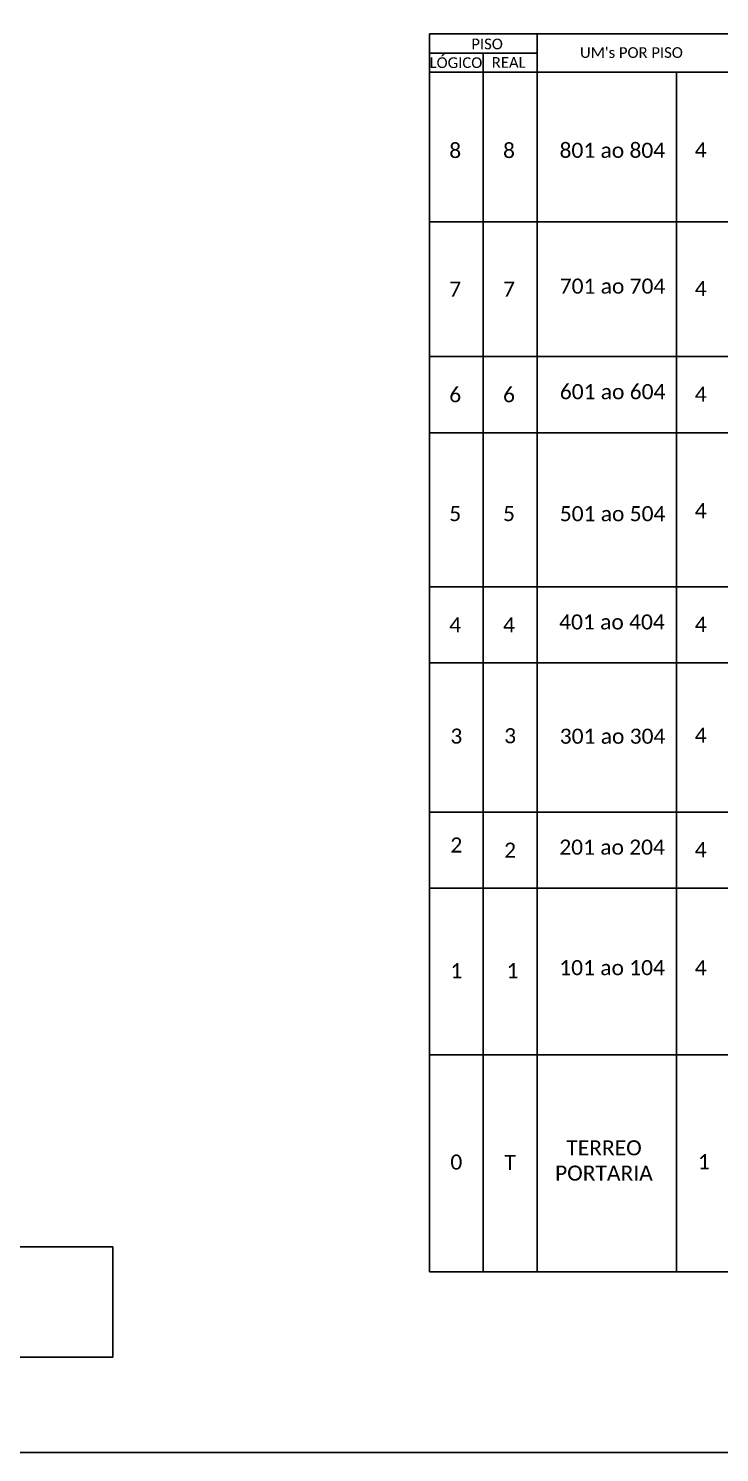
# Model space of a CAD drawing. Extents: x -4 to 1788, y 1 to 595.
# Drawn here: x 1231.1 to 1379.8, y 1.3 to 307.4 of the extents above; entities that cross this region are included whole.
import ezdxf
from ezdxf.enums import TextEntityAlignment as Align

# ---------------------------------------------------------------- set-up
doc = ezdxf.new("R2010")
doc.units = 0
doc.styles.add('WMF-Calibri0', font='calibri.ttf')

msp = doc.modelspace()

# ---------------------------------------------------------------- linework, layer by layer
at = {"color": 7}
msp.add_lwpolyline([(947.45, 595.26), (1788.45, 595.26), (1788.45, 1.26), (947.45, 1.26)], close=True, dxfattribs=at)
at = {"color": 0}
for points in [[(1593.29, 306.26), (1317.38, 306.26)], [(1340.53, 302.14), (1317.38, 302.14)]]:
    msp.add_lwpolyline(points, dxfattribs=at)
for points in [[(1317.38, 306.26), (1317.38, 40.14)], [(1340.53, 40.14), (1340.53, 306.26)], [(1328.96, 302.14), (1328.96, 40.14)], [(1317.38, 298.03), (1593.29, 298.03)], [(1370.55, 298.03), (1370.55, 40.14)], [(1317.38, 265.86), (1593.29, 265.86)], [(1317.38, 236.88), (1593.29, 236.88)], [(1317.38, 220.5), (1593.29, 220.5)], [(1317.38, 187.38), (1593.29, 187.38)], [(1317.38, 171.01), (1593.29, 171.01)], [(1317.38, 138.96), (1593.29, 138.96)], [(1317.38, 122.58), (1593.29, 122.58)], [(1317.38, 86.74), (1593.29, 86.74)], [(1317.38, 40.14), (1593.29, 40.14)]]:
    msp.add_lwpolyline(points)
msp.add_lwpolyline([(971.02, 45.46), (1249.27, 45.46), (1249.27, 21.75), (971.02, 21.75)], close=True, dxfattribs=at)

# ---------------------------------------------------------------- texts
at = {"color": 0, "style": 'WMF-Calibri0'}
for s, p in [('     PISO', (1322.35, 302.95)), ("UM's POR PISO", (1349.77, 301.1)), ('  LÓGICO', (1315.8, 298.93)), ('    REAL', (1327.56, 298.98))]:
    msp.add_text(s, height=2.3, dxfattribs=at).set_placement(p)
at = {"color": 7, "style": 'WMF-Calibri0'}
for s, p in [('801 ao 804', (1345.37, 279.62)), ('701 ao 704', (1345.41, 250.42)), ('601 ao 604', (1345.43, 227.72)), ('501 ao 504', (1345.42, 201.49)), ('401 ao 404', (1345.29, 178.22)), ('301 ao 304', (1345.42, 153.65)), ('201 ao 204', (1345.32, 129.8)), ('101 ao 104', (1345.32, 103.89)), ('TERREO', (1346.83, 65.15)), ('PORTARIA', (1344.41, 59.72))]:
    msp.add_text(s, height=3.24, dxfattribs=at).set_placement(p)
for tag, flags, p in [('8', 4, (1322.93, 281.2)), ('8', 4, (1334.5, 281.2)), ('4', 4, (1375.74, 281.31)), ('7', 4, (1322.93, 251.4)), ('7', 4, (1334.5, 251.4)), ('4', 4, (1375.74, 251.51)), ('6', 4, (1322.93, 228.69)), ('6', 4, (1334.5, 228.69)), ('4', 4, (1375.74, 228.8)), ('4', 4, (1375.74, 203.75)), ('5', 4, (1322.93, 203.13)), ('5', 4, (1334.5, 203.13)), ('4', 4, (1322.93, 179.2)), ('4', 4, (1334.5, 179.19)), ('4', 4, (1375.74, 179.31)), ('3', 4, (1323.17, 155.29)), ('3', 4, (1334.74, 155.36)), ('4', 4, (1375.74, 155.47)), ('2', 4, (1323.17, 131.88)), ('2', 4, (1334.74, 130.77)), ('4', 4, (1375.74, 130.88)), ('1', 4, (1323.17, 104.86)), ('1', 4, (1335.25, 104.86)), ('4', 4, (1375.74, 105.49)), ('0', 4, (1323.17, 63.71)), ('T', 12, (1334.74, 63.64)), ('1', 4, (1376.41, 63.78))]:
    msp.add_attdef(tag, text='XX', height=3.24, dxfattribs=dict(at, flags=flags)).set_placement(p, align=Align.MIDDLE_CENTER)

doc.saveas('drawing.dxf')
